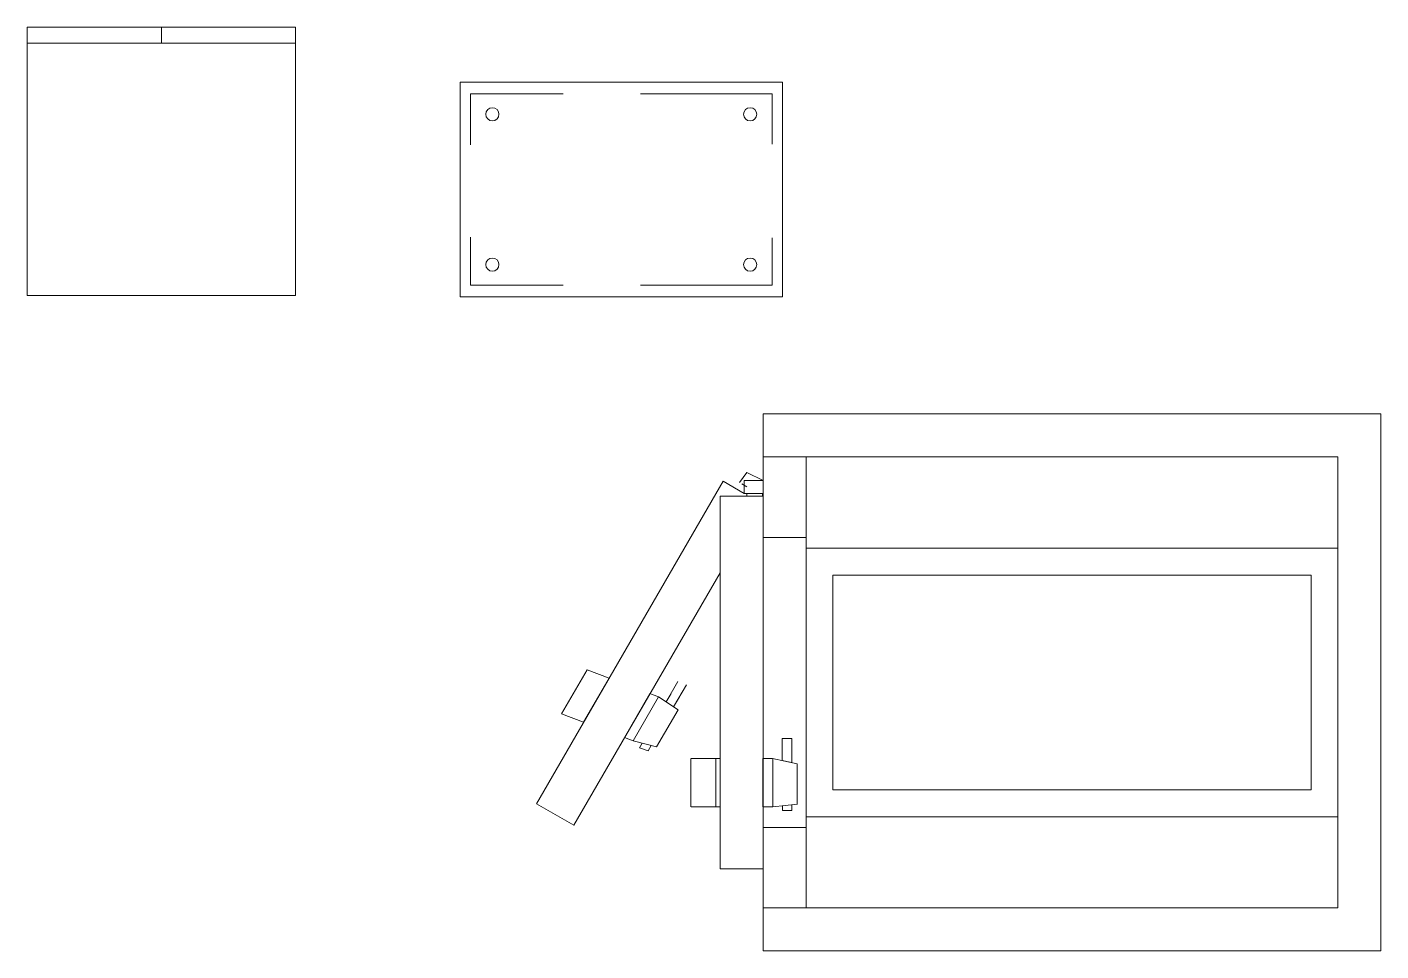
# Model space of a CAD drawing. Header units: millimetres. Extents: x -217779 to 263180, y 55413 to 130161.
# Drawn here: x -207857 to -205336, y 101690 to 103410 of the extents above; entities that cross this region are included whole.
import ezdxf

# ---------------------------------------------------------------- set-up
doc = ezdxf.new("R2010")
doc.units = ezdxf.units.MM
doc.layers.add('ТХ_пищеблок', color=30, linetype='Continuous', lineweight=20)
doc.layers.add('ТХ_привязка ТХ', color=7, linetype='Continuous', true_color=0x163d5c)

# ---------------------------------------------------------------- blocks, each defined once
blk = doc.blocks.new('A$C19c1ccfc')
at = {"layer": 'ТХ_пищеблок', "lineweight": 0}
for p, q in [((-1372.8, -26940.5), (-1872.8, -26940.5)), ((-1872.8, -26940.5), (-1872.8, -27440.5)), ((-1372.8, -27440.5), (-1372.8, -26940.5)), ((-1872.8, -27440.5), (-1372.8, -27440.5))]:
    blk.add_line(p, q, dxfattribs=at)
at = {"layer": 'ТХ_пищеблок'}
for p, q in [((-1872.8, -26940.5), (-1872.8, -26970.5)), ((-1622.8, -26970.5), (-1622.8, -26940.5)), ((-1872.8, -26970.5), (-1372.8, -26970.5)), ((-1372.8, -26970.5), (-1622.8, -26970.5))]:
    blk.add_line(p, q, dxfattribs=at)
at = {"layer": 'ТХ_пищеблок', "extrusion": (-0.000470712, -6.19743e-05, 1)}
for p, q in [((-1066.6, -27442.9, -0.5), (-1066.6, -27042.9, -0.5)), ((-1066.6, -27042.9, -0.5), (-466.6, -27042.9, 0)), ((-466.6, -27042.9, 0), (-466.6, -27442.9)), ((-466.6, -27442.9), (-1066.6, -27442.9, -0.5))]:
    blk.add_line(p, q, dxfattribs=at)

msp = doc.modelspace()

# ---------------------------------------------------------------- linework, layer by layer
at = {"layer": 'ТХ_пищеблок', "extrusion": (-0.000470712, -6.19743e-05, 1)}
for points, elevation in [([(-207031.3, 103190.9), (-207031.3, 103285.7), (-206858.7, 103285.7)], 90.6), ([(-206469.7, 103192), (-206469.7, 103285.7), (-206714.9, 103285.7)], 90.8), ([(-207031.3, 103019.1), (-207031.3, 102929.9), (-206858.7, 102929.9)], 90.6), ([(-206469.7, 103017.8), (-206469.7, 102929.9), (-206714.9, 102929.9)], 90.8)]:
    msp.add_lwpolyline(points, dxfattribs=dict(at, elevation=elevation))
at = {"layer": 'ТХ_пищеблок', "color": 140, "ltscale": 50}
for points in [[(-206486.4, 101689.8), (-205336.4, 101689.8), (-205336.4, 102689.8), (-206486.4, 102689.8)], [(-206486.5, 102609.8), (-206486.5, 102459.8), (-206406.4, 102459.8), (-206406.4, 102609.8)], [(-206406.4, 101769.8), (-205416.4, 101769.8), (-205416.4, 102609.8), (-206406.4, 102609.8)], [(-206566.5, 102536.8), (-206566.5, 101842.8), (-206486.5, 101842.8), (-206486.5, 102536.8)], [(-205416.4, 101939.8), (-205416.4, 102439.8), (-206406.4, 102439.8), (-206406.4, 101939.8)], [(-206356.4, 101989.8), (-206356.4, 102389.8), (-205466.4, 102389.8), (-205466.4, 101989.8)], [(-206486.5, 101919.8), (-206486.5, 101769.8), (-206406.4, 101769.8), (-206406.4, 101919.8)]]:
    msp.add_lwpolyline(points, close=True, dxfattribs=at)
at = {"layer": 'ТХ_пищеблок', "color": 140}
for points in [[(-206530.2, 102562.1), (-206516.6, 102580.7)], [(-206516.6, 102580.7), (-206486.6, 102565.9)], [(-206516.5, 102554.2), (-206526.4, 102559.9)], [(-206486.5, 102565.9), (-206486.5, 102541.8), (-206521.5, 102541.8), (-206521.5, 102565.9)], [(-206521.5, 102565.9), (-206486.5, 102565.9)], [(-206487.5, 102536.8), (-206487.5, 102541.8), (-206516.5, 102541.8)], [(-206516.5, 102541.8), (-206516.5, 102536.8), (-206487.5, 102536.8)], [(-206814.3, 102213.4), (-206861.8, 102131.3)], [(-206820.6, 102115.7), (-206773, 102197.8), (-206814.3, 102213.4)], [(-206645, 102191.5), (-206666.9, 102153.6), (-206657.8, 102169.4)], [(-206653.1, 102144.3), (-206629.2, 102185.3)], [(-206697.1, 102169.3), (-206744.7, 102087.1)], [(-206728.6, 102081.1), (-206684.7, 102070), (-206644.9, 102138.8), (-206681, 102163.2), (-206697.2, 102169.2)], [(-206666.9, 102153.6), (-206653.1, 102144.3)], [(-206642.1, 102163.2), (-206653.3, 102144.3)], [(-206861.9, 102131.3), (-206820.7, 102115.6)], [(-206744.8, 102087.1), (-206728.6, 102081.1)], [(-206711.5, 102076.7), (-206716.3, 102068.3)], [(-206694.8, 102072.3), (-206700.5, 102062.5), (-206716.3, 102068.3)], [(-206433.3, 102085.6), (-206450.8, 102085.6)], [(-206450.8, 102085.6), (-206450.8, 102044.4)], [(-206433.3, 102040.8), (-206433.3, 102085.6)], [(-206620.8, 102048), (-206620.8, 101957.9)], [(-206574.8, 101958.3), (-206574.8, 102048), (-206620.6, 102048)], [(-206566.8, 102048), (-206574.7, 102048)], [(-206566.7, 101958.3), (-206566.7, 102048)], [(-206486.9, 102048), (-206468.8, 102048), (-206422.9, 102038.4)], [(-206486.8, 102048), (-206486.8, 101958.3)], [(-206433.3, 102061.5), (-206433.3, 102040.8), (-206450.8, 102044.4), (-206450.8, 102061.5)], [(-206422.8, 102038.4), (-206422.8, 101963.2)], [(-206620.7, 101957.9), (-206569.9, 101958.3)], [(-206574.7, 101958.3), (-206566.8, 101958.3)], [(-206422.7, 101963.2), (-206468.6, 101958.3), (-206486.7, 101958.3)], [(-206433.2, 101962.2), (-206433.2, 101951.3), (-206450.7, 101951.3)], [(-206450.7, 101960.2), (-206450.7, 101951.3)]]:
    msp.add_lwpolyline(points, dxfattribs=at)
at = {"layer": 'ТХ_пищеблок', "color": 140, "ltscale": 50}
for points in [[(-206521.5, 102541.8), (-206560.7, 102564.5), (-206908.3, 101963.9), (-206839.1, 101923.8), (-206566.5, 102393.7)], [(-206486.5, 102536.8), (-206487.5, 102537.4)]]:
    msp.add_lwpolyline(points, dxfattribs=at)
at = {"layer": 'ТХ_пищеблок', "color": 140}
for points in [[(-206681.1, 102163.2), (-206728.7, 102081.1)], [(-206468.7, 102048), (-206468.7, 101958.3)]]:
    msp.add_lwpolyline(points, close=True, dxfattribs=at)
at = {"layer": 'ТХ_пищеблок', "extrusion": (-0.000470712, -6.19743e-05, 1)}
for centre in [(-206990.5, 103247.8, 90.6), (-206510.5, 103247.8, 90.8), (-206990.5, 102967.8, 90.6), (-206510.5, 102967.8, 90.8)]:
    msp.add_circle(centre, 12.3, dxfattribs=at)

# ---------------------------------------------------------------- block references
at = {"layer": 'ТХ_привязка ТХ', "color": 1, "ltscale": 100}
msp.add_blockref('A$C19c1ccfc', (-205983.9, 130350.7), dxfattribs=at)

doc.saveas('drawing.dxf')
